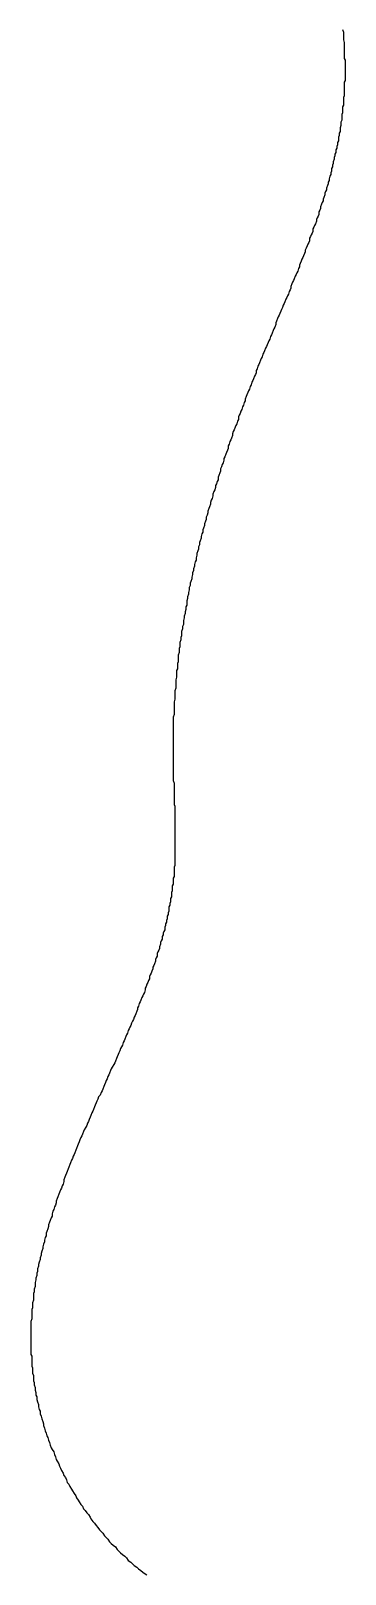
# Model space of a CAD drawing. Header units: millimetres. Extents: x 289 to 9778, y -894 to 6380.
# Drawn here: x 7082.17 to 7085.88, y -153.39 to -135.18 of the extents above; entities that cross this region are included whole.
import ezdxf

# ---------------------------------------------------------------- set-up
doc = ezdxf.new("R2010")
doc.units = ezdxf.units.MM
doc.layers.add('DRAW', color=7, linetype='Continuous')

msp = doc.modelspace()

# ---------------------------------------------------------------- linework, layer by layer
at = {"layer": 'DRAW'}
msp.add_polyline3d([(7085.85, -135.163, 0), (7085.86, -135.193, 0), (7085.86, -135.213, 0), (7085.86, -135.233, 0), (7085.86, -135.263, 0), (7085.86, -135.283, 0), (7085.87, -135.313, 0), (7085.87, -135.333, 0), (7085.87, -135.363, 0), (7085.87, -135.383, 0), (7085.87, -135.413, 0), (7085.87, -135.433, 0), (7085.87, -135.453, 0), (7085.87, -135.483, 0), (7085.87, -135.503, 0), (7085.88, -135.523, 0), (7085.88, -135.553, 0), (7085.88, -135.573, 0), (7085.88, -135.593, 0), (7085.88, -135.623, 0), (7085.88, -135.643, 0), (7085.88, -135.663, 0), (7085.88, -135.693, 0), (7085.88, -135.713, 0), (7085.88, -135.733, 0), (7085.88, -135.763, 0), (7085.87, -135.783, 0), (7085.87, -135.803, 0), (7085.87, -135.823, 0), (7085.87, -135.853, 0), (7085.87, -135.873, 0), (7085.87, -135.893, 0), (7085.87, -135.913, 0), (7085.87, -135.943, 0), (7085.86, -135.963, 0), (7085.86, -135.983, 0), (7085.86, -136.003, 0), (7085.86, -136.033, 0), (7085.86, -136.053, 0), (7085.85, -136.073, 0), (7085.85, -136.093, 0), (7085.85, -136.123, 0), (7085.85, -136.143, 0), (7085.84, -136.163, 0), (7085.84, -136.183, 0), (7085.84, -136.213, 0), (7085.84, -136.233, 0), (7085.83, -136.253, 0), (7085.83, -136.273, 0), (7085.83, -136.293, 0), (7085.82, -136.323, 0), (7085.82, -136.343, 0), (7085.82, -136.363, 0), (7085.81, -136.383, 0), (7085.81, -136.413, 0), (7085.8, -136.433, 0), (7085.8, -136.453, 0), (7085.8, -136.473, 0), (7085.79, -136.493, 0), (7085.79, -136.523, 0), (7085.78, -136.543, 0), (7085.78, -136.563, 0), (7085.77, -136.583, 0), (7085.77, -136.613, 0), (7085.76, -136.633, 0), (7085.76, -136.653, 0), (7085.75, -136.673, 0), (7085.75, -136.693, 0), (7085.74, -136.723, 0), (7085.74, -136.743, 0), (7085.73, -136.763, 0), (7085.73, -136.783, 0), (7085.72, -136.803, 0), (7085.72, -136.833, 0), (7085.71, -136.853, 0), (7085.71, -136.873, 0), (7085.7, -136.893, 0), (7085.69, -136.923, 0), (7085.69, -136.943, 0), (7085.68, -136.963, 0), (7085.68, -136.983, 0), (7085.67, -137.003, 0), (7085.66, -137.033, 0), (7085.66, -137.053, 0), (7085.65, -137.073, 0), (7085.64, -137.093, 0), (7085.64, -137.113, 0), (7085.63, -137.143, 0), (7085.62, -137.163, 0), (7085.62, -137.183, 0), (7085.61, -137.203, 0), (7085.6, -137.223, 0), (7085.59, -137.253, 0), (7085.59, -137.273, 0), (7085.58, -137.293, 0), (7085.57, -137.313, 0), (7085.57, -137.343, 0), (7085.56, -137.363, 0), (7085.55, -137.383, 0), (7085.54, -137.403, 0), (7085.54, -137.423, 0), (7085.53, -137.453, 0), (7085.52, -137.473, 0), (7085.51, -137.493, 0), (7085.5, -137.513, 0), (7085.5, -137.543, 0), (7085.49, -137.563, 0), (7085.48, -137.583, 0), (7085.47, -137.603, 0), (7085.46, -137.623, 0), (7085.46, -137.653, 0), (7085.45, -137.673, 0), (7085.44, -137.693, 0), (7085.43, -137.713, 0), (7085.42, -137.743, 0), (7085.41, -137.763, 0), (7085.41, -137.783, 0), (7085.4, -137.803, 0), (7085.39, -137.833, 0), (7085.38, -137.853, 0), (7085.37, -137.873, 0), (7085.36, -137.893, 0), (7085.35, -137.923, 0), (7085.34, -137.943, 0), (7085.34, -137.963, 0), (7085.33, -137.983, 0), (7085.32, -138.013, 0), (7085.31, -138.033, 0), (7085.3, -138.053, 0), (7085.29, -138.073, 0), (7085.28, -138.103, 0), (7085.27, -138.123, 0), (7085.26, -138.143, 0), (7085.25, -138.163, 0), (7085.24, -138.193, 0), (7085.24, -138.213, 0), (7085.23, -138.233, 0), (7085.22, -138.253, 0), (7085.21, -138.283, 0), (7085.2, -138.303, 0), (7085.19, -138.323, 0), (7085.18, -138.343, 0), (7085.17, -138.373, 0), (7085.16, -138.393, 0), (7085.15, -138.413, 0), (7085.14, -138.443, 0), (7085.13, -138.463, 0), (7085.12, -138.483, 0), (7085.11, -138.513, 0), (7085.1, -138.533, 0), (7085.09, -138.553, 0), (7085.08, -138.573, 0), (7085.07, -138.603, 0), (7085.06, -138.623, 0), (7085.06, -138.643, 0), (7085.05, -138.673, 0), (7085.04, -138.693, 0), (7085.03, -138.713, 0), (7085.02, -138.743, 0), (7085.01, -138.763, 0), (7085, -138.783, 0), (7084.99, -138.813, 0), (7084.98, -138.833, 0), (7084.97, -138.853, 0), (7084.96, -138.883, 0), (7084.95, -138.903, 0), (7084.94, -138.923, 0), (7084.93, -138.953, 0), (7084.92, -138.973, 0), (7084.91, -138.993, 0), (7084.9, -139.023, 0), (7084.89, -139.043, 0), (7084.88, -139.063, 0), (7084.87, -139.093, 0), (7084.86, -139.113, 0), (7084.85, -139.133, 0), (7084.84, -139.163, 0), (7084.83, -139.183, 0), (7084.83, -139.213, 0), (7084.82, -139.233, 0), (7084.81, -139.253, 0), (7084.8, -139.283, 0), (7084.79, -139.303, 0), (7084.78, -139.323, 0), (7084.77, -139.353, 0), (7084.76, -139.373, 0), (7084.75, -139.403, 0), (7084.74, -139.423, 0), (7084.73, -139.443, 0), (7084.72, -139.473, 0), (7084.71, -139.493, 0), (7084.7, -139.523, 0), (7084.7, -139.543, 0), (7084.69, -139.563, 0), (7084.68, -139.593, 0), (7084.67, -139.613, 0), (7084.66, -139.643, 0), (7084.65, -139.663, 0), (7084.64, -139.693, 0), (7084.63, -139.713, 0), (7084.62, -139.733, 0), (7084.62, -139.763, 0), (7084.61, -139.783, 0), (7084.6, -139.813, 0), (7084.59, -139.833, 0), (7084.58, -139.853, 0), (7084.57, -139.883, 0), (7084.56, -139.903, 0), (7084.55, -139.933, 0), (7084.55, -139.953, 0), (7084.54, -139.983, 0), (7084.53, -140.003, 0), (7084.52, -140.023, 0), (7084.51, -140.053, 0), (7084.5, -140.073, 0), (7084.5, -140.103, 0), (7084.49, -140.123, 0), (7084.48, -140.153, 0), (7084.47, -140.173, 0), (7084.46, -140.203, 0), (7084.45, -140.223, 0), (7084.45, -140.243, 0), (7084.44, -140.273, 0), (7084.43, -140.293, 0), (7084.42, -140.323, 0), (7084.41, -140.343, 0), (7084.41, -140.373, 0), (7084.4, -140.393, 0), (7084.39, -140.423, 0), (7084.38, -140.443, 0), (7084.38, -140.473, 0), (7084.37, -140.493, 0), (7084.36, -140.523, 0), (7084.35, -140.543, 0), (7084.35, -140.563, 0), (7084.34, -140.593, 0), (7084.33, -140.613, 0), (7084.32, -140.643, 0), (7084.32, -140.663, 0), (7084.31, -140.693, 0), (7084.3, -140.713, 0), (7084.29, -140.743, 0), (7084.29, -140.763, 0), (7084.28, -140.793, 0), (7084.27, -140.813, 0), (7084.26, -140.843, 0), (7084.26, -140.863, 0), (7084.25, -140.893, 0), (7084.24, -140.913, 0), (7084.24, -140.943, 0), (7084.23, -140.963, 0), (7084.22, -140.993, 0), (7084.22, -141.013, 0), (7084.21, -141.043, 0), (7084.2, -141.063, 0), (7084.2, -141.093, 0), (7084.19, -141.113, 0), (7084.18, -141.143, 0), (7084.18, -141.163, 0), (7084.17, -141.193, 0), (7084.16, -141.213, 0), (7084.16, -141.243, 0), (7084.15, -141.263, 0), (7084.15, -141.293, 0), (7084.14, -141.313, 0), (7084.13, -141.343, 0), (7084.13, -141.363, 0), (7084.12, -141.393, 0), (7084.12, -141.423, 0), (7084.11, -141.443, 0), (7084.1, -141.473, 0), (7084.1, -141.493, 0), (7084.09, -141.523, 0), (7084.09, -141.543, 0), (7084.08, -141.573, 0), (7084.08, -141.593, 0), (7084.07, -141.623, 0), (7084.07, -141.643, 0), (7084.06, -141.673, 0), (7084.05, -141.693, 0), (7084.05, -141.723, 0), (7084.04, -141.743, 0), (7084.04, -141.773, 0), (7084.03, -141.803, 0), (7084.03, -141.823, 0), (7084.02, -141.853, 0), (7084.02, -141.873, 0), (7084.01, -141.903, 0), (7084.01, -141.923, 0), (7084.01, -141.953, 0), (7084, -141.973, 0), (7084, -142.003, 0), (7083.99, -142.033, 0), (7083.99, -142.053, 0), (7083.98, -142.083, 0), (7083.98, -142.103, 0), (7083.97, -142.133, 0), (7083.97, -142.153, 0), (7083.97, -142.183, 0), (7083.96, -142.203, 0), (7083.96, -142.233, 0), (7083.95, -142.263, 0), (7083.95, -142.283, 0), (7083.95, -142.313, 0), (7083.94, -142.333, 0), (7083.94, -142.363, 0), (7083.93, -142.393, 0), (7083.93, -142.413, 0), (7083.93, -142.443, 0), (7083.92, -142.463, 0), (7083.92, -142.493, 0), (7083.92, -142.513, 0), (7083.91, -142.543, 0), (7083.91, -142.573, 0), (7083.91, -142.593, 0), (7083.91, -142.623, 0), (7083.9, -142.643, 0), (7083.9, -142.673, 0), (7083.9, -142.703, 0), (7083.89, -142.723, 0), (7083.89, -142.753, 0), (7083.89, -142.773, 0), (7083.89, -142.803, 0), (7083.88, -142.833, 0), (7083.88, -142.853, 0), (7083.88, -142.883, 0), (7083.88, -142.903, 0), (7083.88, -142.933, 0), (7083.87, -142.963, 0), (7083.87, -142.983, 0), (7083.87, -143.013, 0), (7083.87, -143.033, 0), (7083.87, -143.063, 0), (7083.86, -143.093, 0), (7083.86, -143.113, 0), (7083.86, -143.143, 0), (7083.86, -143.163, 0), (7083.86, -143.193, 0), (7083.86, -143.223, 0), (7083.86, -143.243, 0), (7083.85, -143.273, 0), (7083.85, -143.303, 0), (7083.85, -143.323, 0), (7083.85, -143.353, 0), (7083.85, -143.373, 0), (7083.85, -143.403, 0), (7083.85, -143.433, 0), (7083.85, -143.453, 0), (7083.85, -143.483, 0), (7083.85, -143.513, 0), (7083.85, -143.533, 0), (7083.85, -143.563, 0), (7083.85, -143.583, 0), (7083.85, -143.613, 0), (7083.85, -143.643, 0), (7083.85, -143.663, 0), (7083.85, -143.693, 0), (7083.85, -143.723, 0), (7083.85, -143.743, 0), (7083.85, -143.773, 0), (7083.85, -143.793, 0), (7083.85, -143.823, 0), (7083.85, -143.843, 0), (7083.85, -143.873, 0), (7083.85, -143.903, 0), (7083.85, -143.923, 0), (7083.85, -143.953, 0), (7083.85, -143.973, 0), (7083.85, -144.003, 0), (7083.85, -144.023, 0), (7083.86, -144.053, 0), (7083.86, -144.073, 0), (7083.86, -144.103, 0), (7083.86, -144.123, 0), (7083.86, -144.153, 0), (7083.86, -144.173, 0), (7083.86, -144.203, 0), (7083.86, -144.223, 0), (7083.86, -144.253, 0), (7083.86, -144.273, 0), (7083.86, -144.303, 0), (7083.87, -144.323, 0), (7083.87, -144.353, 0), (7083.87, -144.373, 0), (7083.87, -144.393, 0), (7083.87, -144.423, 0), (7083.87, -144.443, 0), (7083.87, -144.473, 0), (7083.87, -144.493, 0), (7083.87, -144.513, 0), (7083.87, -144.543, 0), (7083.87, -144.563, 0), (7083.87, -144.583, 0), (7083.87, -144.613, 0), (7083.87, -144.633, 0), (7083.87, -144.653, 0), (7083.87, -144.683, 0), (7083.87, -144.703, 0), (7083.87, -144.723, 0), (7083.87, -144.753, 0), (7083.87, -144.773, 0), (7083.87, -144.793, 0), (7083.87, -144.823, 0), (7083.87, -144.843, 0), (7083.87, -144.863, 0), (7083.87, -144.883, 0), (7083.87, -144.913, 0), (7083.87, -144.933, 0), (7083.87, -144.953, 0), (7083.87, -144.973, 0), (7083.87, -145.003, 0), (7083.87, -145.023, 0), (7083.86, -145.043, 0), (7083.86, -145.063, 0), (7083.86, -145.083, 0), (7083.86, -145.113, 0), (7083.86, -145.133, 0), (7083.86, -145.153, 0), (7083.85, -145.173, 0), (7083.85, -145.193, 0), (7083.85, -145.213, 0), (7083.85, -145.243, 0), (7083.84, -145.263, 0), (7083.84, -145.283, 0), (7083.84, -145.303, 0), (7083.84, -145.323, 0), (7083.83, -145.343, 0), (7083.83, -145.363, 0), (7083.83, -145.393, 0), (7083.82, -145.413, 0), (7083.82, -145.433, 0), (7083.82, -145.453, 0), (7083.81, -145.473, 0), (7083.81, -145.493, 0), (7083.8, -145.513, 0), (7083.8, -145.543, 0), (7083.8, -145.563, 0), (7083.79, -145.583, 0), (7083.79, -145.603, 0), (7083.78, -145.623, 0), (7083.78, -145.653, 0), (7083.77, -145.673, 0), (7083.77, -145.693, 0), (7083.76, -145.713, 0), (7083.76, -145.733, 0), (7083.75, -145.753, 0), (7083.75, -145.783, 0), (7083.74, -145.803, 0), (7083.73, -145.823, 0), (7083.73, -145.843, 0), (7083.72, -145.863, 0), (7083.72, -145.893, 0), (7083.71, -145.913, 0), (7083.7, -145.933, 0), (7083.7, -145.953, 0), (7083.69, -145.983, 0), (7083.69, -146.003, 0), (7083.68, -146.023, 0), (7083.67, -146.043, 0), (7083.66, -146.063, 0), (7083.66, -146.093, 0), (7083.65, -146.113, 0), (7083.64, -146.133, 0), (7083.64, -146.153, 0), (7083.63, -146.183, 0), (7083.62, -146.203, 0), (7083.61, -146.223, 0), (7083.61, -146.243, 0), (7083.6, -146.273, 0), (7083.59, -146.293, 0), (7083.58, -146.313, 0), (7083.57, -146.333, 0), (7083.57, -146.363, 0), (7083.56, -146.383, 0), (7083.55, -146.403, 0), (7083.54, -146.423, 0), (7083.53, -146.453, 0), (7083.52, -146.473, 0), (7083.52, -146.493, 0), (7083.51, -146.523, 0), (7083.5, -146.543, 0), (7083.49, -146.563, 0), (7083.48, -146.583, 0), (7083.47, -146.613, 0), (7083.46, -146.633, 0), (7083.45, -146.653, 0), (7083.44, -146.683, 0), (7083.43, -146.703, 0), (7083.43, -146.723, 0), (7083.42, -146.743, 0), (7083.41, -146.773, 0), (7083.4, -146.793, 0), (7083.39, -146.813, 0), (7083.38, -146.843, 0), (7083.37, -146.863, 0), (7083.36, -146.883, 0), (7083.35, -146.913, 0), (7083.34, -146.933, 0), (7083.33, -146.953, 0), (7083.32, -146.973, 0), (7083.31, -147.003, 0), (7083.3, -147.023, 0), (7083.29, -147.043, 0), (7083.28, -147.073, 0), (7083.27, -147.093, 0), (7083.26, -147.113, 0), (7083.25, -147.143, 0), (7083.24, -147.163, 0), (7083.23, -147.183, 0), (7083.22, -147.213, 0), (7083.21, -147.233, 0), (7083.2, -147.253, 0), (7083.19, -147.283, 0), (7083.18, -147.303, 0), (7083.17, -147.333, 0), (7083.16, -147.353, 0), (7083.15, -147.373, 0), (7083.13, -147.403, 0), (7083.12, -147.423, 0), (7083.11, -147.443, 0), (7083.1, -147.473, 0), (7083.09, -147.493, 0), (7083.08, -147.513, 0), (7083.07, -147.543, 0), (7083.06, -147.563, 0), (7083.05, -147.583, 0), (7083.04, -147.613, 0), (7083.03, -147.633, 0), (7083.02, -147.663, 0), (7083.01, -147.683, 0), (7083, -147.703, 0), (7082.99, -147.733, 0), (7082.97, -147.753, 0), (7082.96, -147.783, 0), (7082.95, -147.803, 0), (7082.94, -147.823, 0), (7082.93, -147.853, 0), (7082.92, -147.873, 0), (7082.91, -147.903, 0), (7082.9, -147.923, 0), (7082.89, -147.943, 0), (7082.88, -147.973, 0), (7082.87, -147.993, 0), (7082.86, -148.023, 0), (7082.85, -148.043, 0), (7082.84, -148.063, 0), (7082.83, -148.093, 0), (7082.82, -148.113, 0), (7082.8, -148.143, 0), (7082.79, -148.163, 0), (7082.78, -148.193, 0), (7082.77, -148.213, 0), (7082.76, -148.233, 0), (7082.75, -148.263, 0), (7082.74, -148.283, 0), (7082.73, -148.313, 0), (7082.72, -148.333, 0), (7082.71, -148.363, 0), (7082.7, -148.383, 0), (7082.69, -148.413, 0), (7082.68, -148.433, 0), (7082.67, -148.453, 0), (7082.66, -148.483, 0), (7082.65, -148.503, 0), (7082.64, -148.533, 0), (7082.63, -148.553, 0), (7082.62, -148.583, 0), (7082.61, -148.603, 0), (7082.6, -148.633, 0), (7082.59, -148.653, 0), (7082.58, -148.683, 0), (7082.57, -148.703, 0), (7082.56, -148.733, 0), (7082.56, -148.753, 0), (7082.55, -148.783, 0), (7082.54, -148.803, 0), (7082.53, -148.833, 0), (7082.52, -148.853, 0), (7082.51, -148.883, 0), (7082.5, -148.903, 0), (7082.49, -148.933, 0), (7082.48, -148.953, 0), (7082.47, -148.983, 0), (7082.47, -149.003, 0), (7082.46, -149.033, 0), (7082.45, -149.053, 0), (7082.44, -149.083, 0), (7082.43, -149.103, 0), (7082.42, -149.133, 0), (7082.42, -149.163, 0), (7082.41, -149.183, 0), (7082.4, -149.213, 0), (7082.39, -149.233, 0), (7082.38, -149.263, 0), (7082.38, -149.283, 0), (7082.37, -149.313, 0), (7082.36, -149.343, 0), (7082.35, -149.363, 0), (7082.35, -149.393, 0), (7082.34, -149.413, 0), (7082.33, -149.443, 0), (7082.33, -149.463, 0), (7082.32, -149.493, 0), (7082.31, -149.523, 0), (7082.31, -149.543, 0), (7082.3, -149.573, 0), (7082.29, -149.603, 0), (7082.29, -149.623, 0), (7082.28, -149.653, 0), (7082.28, -149.673, 0), (7082.27, -149.703, 0), (7082.26, -149.733, 0), (7082.26, -149.753, 0), (7082.25, -149.783, 0), (7082.25, -149.813, 0), (7082.24, -149.833, 0), (7082.24, -149.863, 0), (7082.23, -149.893, 0), (7082.23, -149.913, 0), (7082.22, -149.943, 0), (7082.22, -149.973, 0), (7082.22, -149.993, 0), (7082.21, -150.023, 0), (7082.21, -150.053, 0), (7082.2, -150.073, 0), (7082.2, -150.103, 0), (7082.2, -150.133, 0), (7082.2, -150.153, 0), (7082.19, -150.183, 0), (7082.19, -150.213, 0), (7082.19, -150.243, 0), (7082.18, -150.263, 0), (7082.18, -150.293, 0), (7082.18, -150.323, 0), (7082.18, -150.343, 0), (7082.18, -150.373, 0), (7082.17, -150.403, 0), (7082.17, -150.433, 0), (7082.17, -150.453, 0), (7082.17, -150.483, 0), (7082.17, -150.513, 0), (7082.17, -150.543, 0), (7082.17, -150.563, 0), (7082.17, -150.593, 0), (7082.17, -150.623, 0), (7082.17, -150.653, 0), (7082.17, -150.683, 0), (7082.17, -150.703, 0), (7082.17, -150.733, 0), (7082.17, -150.763, 0), (7082.17, -150.793, 0), (7082.18, -150.813, 0), (7082.18, -150.843, 0), (7082.18, -150.873, 0), (7082.18, -150.903, 0), (7082.18, -150.933, 0), (7082.19, -150.953, 0), (7082.19, -150.983, 0), (7082.19, -151.013, 0), (7082.2, -151.043, 0), (7082.2, -151.073, 0), (7082.2, -151.103, 0), (7082.21, -151.123, 0), (7082.21, -151.153, 0), (7082.22, -151.183, 0), (7082.22, -151.213, 0), (7082.23, -151.243, 0), (7082.23, -151.273, 0), (7082.24, -151.293, 0), (7082.24, -151.323, 0), (7082.25, -151.353, 0), (7082.26, -151.383, 0), (7082.26, -151.413, 0), (7082.27, -151.443, 0), (7082.28, -151.463, 0), (7082.28, -151.493, 0), (7082.29, -151.523, 0), (7082.3, -151.553, 0), (7082.31, -151.583, 0), (7082.32, -151.613, 0), (7082.32, -151.633, 0), (7082.33, -151.663, 0), (7082.34, -151.693, 0), (7082.35, -151.723, 0), (7082.36, -151.753, 0), (7082.37, -151.773, 0), (7082.38, -151.803, 0), (7082.39, -151.833, 0), (7082.4, -151.863, 0), (7082.41, -151.893, 0), (7082.42, -151.913, 0), (7082.44, -151.943, 0), (7082.45, -151.973, 0), (7082.46, -152.003, 0), (7082.47, -152.033, 0), (7082.48, -152.053, 0), (7082.5, -152.083, 0), (7082.51, -152.113, 0), (7082.52, -152.133, 0), (7082.53, -152.163, 0), (7082.55, -152.193, 0), (7082.56, -152.223, 0), (7082.58, -152.243, 0), (7082.59, -152.273, 0), (7082.6, -152.303, 0), (7082.62, -152.323, 0), (7082.63, -152.353, 0), (7082.65, -152.383, 0), (7082.66, -152.403, 0), (7082.68, -152.433, 0), (7082.7, -152.463, 0), (7082.71, -152.483, 0), (7082.73, -152.513, 0), (7082.74, -152.533, 0), (7082.76, -152.563, 0), (7082.78, -152.583, 0), (7082.79, -152.613, 0), (7082.81, -152.633, 0), (7082.83, -152.663, 0), (7082.85, -152.683, 0), (7082.87, -152.713, 0), (7082.88, -152.733, 0), (7082.9, -152.763, 0), (7082.92, -152.783, 0), (7082.94, -152.813, 0), (7082.96, -152.833, 0), (7082.98, -152.863, 0), (7083, -152.883, 0), (7083.02, -152.903, 0), (7083.04, -152.933, 0), (7083.06, -152.953, 0), (7083.08, -152.973, 0), (7083.1, -153.003, 0), (7083.12, -153.023, 0), (7083.14, -153.043, 0), (7083.17, -153.063, 0), (7083.19, -153.093, 0), (7083.21, -153.113, 0), (7083.23, -153.133, 0), (7083.25, -153.153, 0), (7083.28, -153.173, 0), (7083.3, -153.193, 0), (7083.32, -153.223, 0), (7083.35, -153.243, 0), (7083.37, -153.263, 0), (7083.39, -153.283, 0), (7083.42, -153.303, 0), (7083.44, -153.323, 0), (7083.47, -153.343, 0), (7083.49, -153.363, 0), (7083.52, -153.383, 0), (7083.54, -153.393, 0)], dxfattribs=at)

doc.saveas('drawing.dxf')
